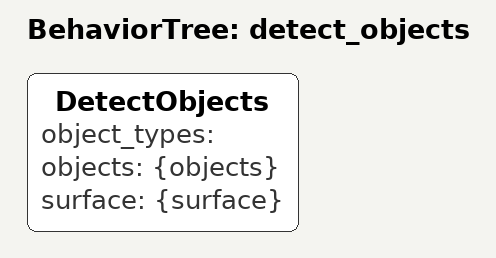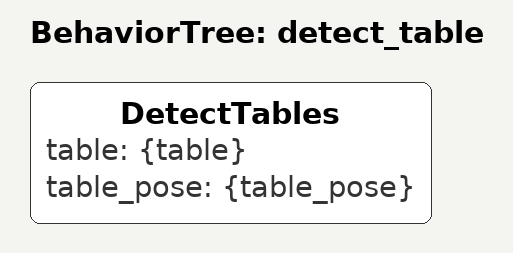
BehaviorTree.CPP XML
<?xml version="1.0" encoding="UTF-8"?>
<root BTCPP_format="4">

  <BehaviorTree ID="detect_objects">
    <DetectObjects object_types=""
                   objects="{objects}"
                   surface="{surface}"/>
  </BehaviorTree>

  <BehaviorTree ID="detect_table">
    <DetectTables table="{table}"
                  table_pose="{table_pose}"/>
  </BehaviorTree>

</root>
